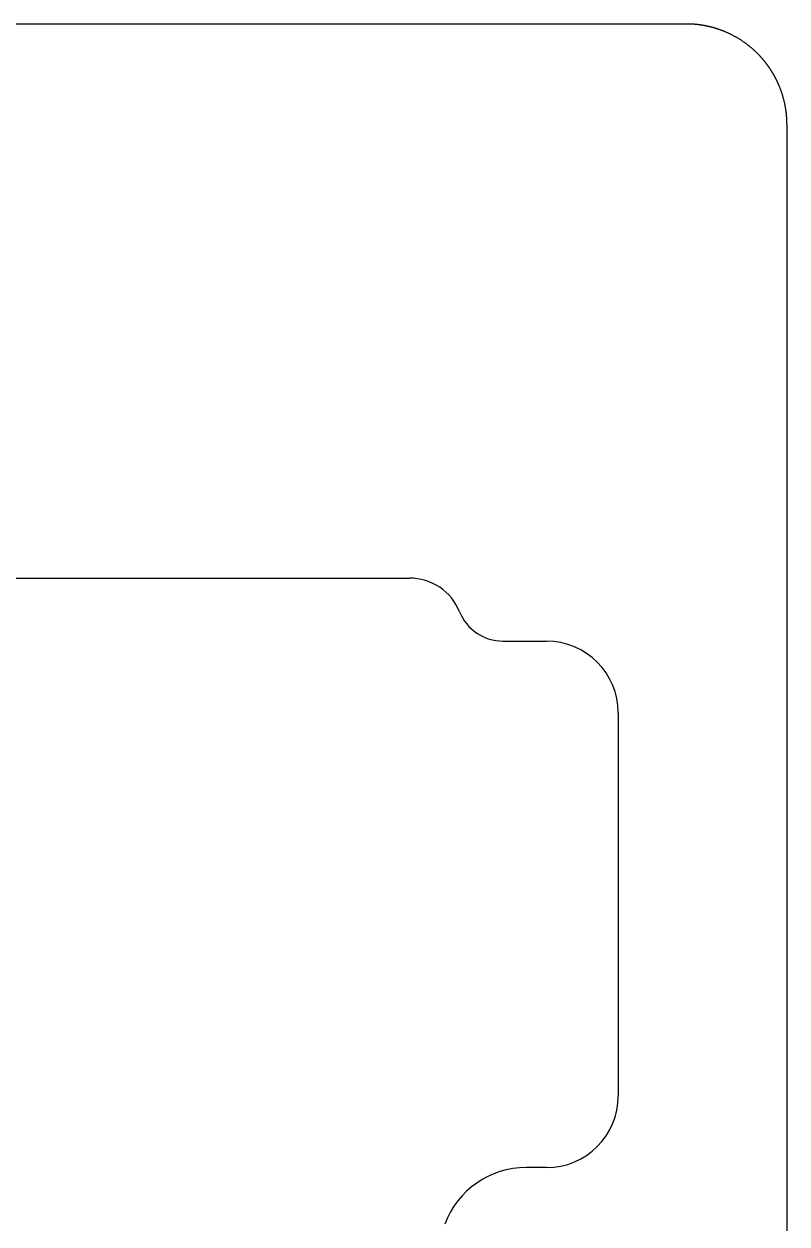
# Model space of a CAD drawing. Header units: millimetres. Extents: x -10 to 277, y -95 to 18.
# Drawn here: x 261.45 to 276.6, y -5.8 to 18.03 of the extents above; entities that cross this region are included whole.
import ezdxf

# ---------------------------------------------------------------- set-up
doc = ezdxf.new("R2010")
doc.units = ezdxf.units.MM
doc.header["$MEASUREMENT"] = 0
doc.layers.add('Edge.Cuts', color=53, linetype='CONTINUOUS')

msp = doc.modelspace()

# ---------------------------------------------------------------- linework, layer by layer
at = {"layer": 'Edge.Cuts', "linetype": 'Continuous'}
for p, q in [((274.6, 18.026), (254.5416, 18.026)), ((274.602308, 18.025999), (274.6, 18.026)), ((274.60864, 18.025981), (274.602308, 18.025999)), ((274.614969, 18.025944), (274.60864, 18.025981)), ((274.621299, 18.025887), (274.614969, 18.025944)), ((274.627627, 18.025809), (274.621299, 18.025887)), ((274.633957, 18.025712), (274.627627, 18.025809)), ((274.640284, 18.025595), (274.633957, 18.025712)), ((274.646612, 18.025457), (274.640284, 18.025595)), ((274.652937, 18.0253), (274.646612, 18.025457)), ((274.659264, 18.025123), (274.652937, 18.0253)), ((274.665588, 18.024925), (274.659264, 18.025123)), ((274.671912, 18.024708), (274.665588, 18.024925)), ((274.678235, 18.024471), (274.671912, 18.024708)), ((274.684557, 18.024213), (274.678235, 18.024471)), ((274.690877, 18.023936), (274.684557, 18.024213)), ((274.697198, 18.023639), (274.690877, 18.023936)), ((274.703516, 18.023322), (274.697198, 18.023639)), ((274.709834, 18.022984), (274.703516, 18.023322)), ((274.71615, 18.022627), (274.709834, 18.022984)), ((274.722465, 18.02225), (274.71615, 18.022627)), ((274.728778, 18.021853), (274.722465, 18.02225)), ((274.735091, 18.021436), (274.728778, 18.021853)), ((274.7414, 18.020999), (274.735091, 18.021436)), ((274.74771, 18.020542), (274.7414, 18.020999)), ((274.754017, 18.020065), (274.74771, 18.020542)), ((274.760323, 18.019568), (274.754017, 18.020065)), ((274.766627, 18.019051), (274.760323, 18.019568)), ((274.77293, 18.018515), (274.766627, 18.019051)), ((274.779229, 18.017958), (274.77293, 18.018515)), ((274.785528, 18.017381), (274.779229, 18.017958)), ((274.791824, 18.016785), (274.785528, 18.017381)), ((274.798119, 18.016169), (274.791824, 18.016785)), ((274.804411, 18.015532), (274.798119, 18.016169)), ((274.810702, 18.014876), (274.804411, 18.015532)), ((274.81699, 18.0142), (274.810702, 18.014876)), ((274.823276, 18.013504), (274.81699, 18.0142)), ((274.829559, 18.012788), (274.823276, 18.013504)), ((274.835841, 18.012053), (274.829559, 18.012788)), ((274.84212, 18.011297), (274.835841, 18.012053)), ((274.848397, 18.010522), (274.84212, 18.011297)), ((274.85467, 18.009726), (274.848397, 18.010522)), ((274.860942, 18.008911), (274.85467, 18.009726)), ((274.86721, 18.008076), (274.860942, 18.008911)), ((274.873477, 18.007221), (274.86721, 18.008076)), ((274.879739, 18.006347), (274.873477, 18.007221)), ((274.886, 18.005452), (274.879739, 18.006347)), ((274.892257, 18.004538), (274.886, 18.005452)), ((274.898512, 18.003604), (274.892257, 18.004538)), ((274.904764, 18.002651), (274.898512, 18.003604)), ((274.911013, 18.001677), (274.904764, 18.002651)), ((274.917258, 18.000684), (274.911013, 18.001677)), ((274.9235, 17.999671), (274.917258, 18.000684)), ((274.929739, 17.998638), (274.9235, 17.999671)), ((274.935975, 17.997585), (274.929739, 17.998638)), ((274.942207, 17.996513), (274.935975, 17.997585)), ((274.948436, 17.995421), (274.942207, 17.996513)), ((274.954661, 17.994309), (274.948436, 17.995421)), ((274.960884, 17.993178), (274.954661, 17.994309)), ((274.967102, 17.992027), (274.960884, 17.993178)), ((274.973317, 17.990856), (274.967102, 17.992027)), ((274.979528, 17.989666), (274.973317, 17.990856)), ((274.985735, 17.988456), (274.979528, 17.989666)), ((274.991938, 17.987226), (274.985735, 17.988456)), ((274.998138, 17.985977), (274.991938, 17.987226)), ((275.004333, 17.984708), (274.998138, 17.985977)), ((275.010525, 17.983419), (275.004333, 17.984708)), ((275.016712, 17.982111), (275.010525, 17.983419)), ((275.022896, 17.980784), (275.016712, 17.982111)), ((275.029075, 17.979436), (275.022896, 17.980784)), ((275.03525, 17.97807), (275.029075, 17.979436)), ((275.04142, 17.976683), (275.03525, 17.97807)), ((275.047587, 17.975277), (275.04142, 17.976683)), ((275.053748, 17.973852), (275.047587, 17.975277)), ((275.059906, 17.972407), (275.053748, 17.973852)), ((275.066058, 17.970943), (275.059906, 17.972407)), ((275.072207, 17.969459), (275.066058, 17.970943)), ((275.07835, 17.967956), (275.072207, 17.969459)), ((275.084489, 17.966433), (275.07835, 17.967956)), ((275.090622, 17.964891), (275.084489, 17.966433)), ((275.096751, 17.96333), (275.090622, 17.964891)), ((275.102875, 17.961749), (275.096751, 17.96333)), ((275.108995, 17.960149), (275.102875, 17.961749)), ((275.115108, 17.958529), (275.108995, 17.960149)), ((275.121217, 17.95689), (275.115108, 17.958529)), ((275.127321, 17.955232), (275.121217, 17.95689)), ((275.13342, 17.953554), (275.127321, 17.955232)), ((275.139512, 17.951858), (275.13342, 17.953554)), ((275.1456, 17.950141), (275.139512, 17.951858)), ((275.151683, 17.948406), (275.1456, 17.950141)), ((275.15776, 17.946651), (275.151683, 17.948406)), ((275.163831, 17.944878), (275.15776, 17.946651)), ((275.169897, 17.943085), (275.163831, 17.944878)), ((275.175957, 17.941272), (275.169897, 17.943085)), ((275.182011, 17.939441), (275.175957, 17.941272)), ((275.18806, 17.93759), (275.182011, 17.939441)), ((275.194103, 17.935721), (275.18806, 17.93759)), ((275.200139, 17.933832), (275.194103, 17.935721)), ((275.20617, 17.931924), (275.200139, 17.933832)), ((275.212195, 17.929997), (275.20617, 17.931924)), ((275.218214, 17.928051), (275.212195, 17.929997)), ((275.224226, 17.926086), (275.218214, 17.928051)), ((275.230232, 17.924102), (275.224226, 17.926086)), ((275.236232, 17.922099), (275.230232, 17.924102)), ((275.242226, 17.920077), (275.236232, 17.922099)), ((275.248213, 17.918036), (275.242226, 17.920077)), ((275.254194, 17.915976), (275.248213, 17.918036)), ((275.260168, 17.913898), (275.254194, 17.915976)), ((275.266136, 17.9118), (275.260168, 17.913898)), ((275.272097, 17.909684), (275.266136, 17.9118)), ((275.278052, 17.907548), (275.272097, 17.909684)), ((275.283999, 17.905394), (275.278052, 17.907548)), ((275.28994, 17.903221), (275.283999, 17.905394)), ((275.295874, 17.901029), (275.28994, 17.903221)), ((275.301801, 17.898819), (275.295874, 17.901029)), ((275.307721, 17.89659), (275.301801, 17.898819)), ((275.313633, 17.894342), (275.307721, 17.89659)), ((275.319539, 17.892075), (275.313633, 17.894342)), ((275.325438, 17.88979), (275.319539, 17.892075)), ((275.331329, 17.887486), (275.325438, 17.88979)), ((275.337213, 17.885163), (275.331329, 17.887486)), ((275.343089, 17.882822), (275.337213, 17.885163)), ((275.348958, 17.880462), (275.343089, 17.882822)), ((275.35482, 17.878084), (275.348958, 17.880462)), ((275.360674, 17.875687), (275.35482, 17.878084)), ((275.36652, 17.873272), (275.360674, 17.875687)), ((275.37819, 17.868386), (275.36652, 17.873272)), ((275.389829, 17.863427), (275.37819, 17.868386)), ((275.401436, 17.858394), (275.389829, 17.863427)), ((275.41301, 17.853287), (275.401436, 17.858394)), ((275.424552, 17.848108), (275.41301, 17.853287)), ((275.436061, 17.842856), (275.424552, 17.848108)), ((275.447537, 17.837531), (275.436061, 17.842856)), ((275.458978, 17.832134), (275.447537, 17.837531)), ((275.470385, 17.826665), (275.458978, 17.832134)), ((275.481757, 17.821124), (275.470385, 17.826665)), ((275.493093, 17.815511), (275.481757, 17.821124)), ((275.504394, 17.809826), (275.493093, 17.815511)), ((275.515658, 17.804071), (275.504394, 17.809826)), ((275.526885, 17.798244), (275.515658, 17.804071)), ((275.538075, 17.792347), (275.526885, 17.798244)), ((275.549228, 17.786379), (275.538075, 17.792347)), ((275.560342, 17.78034), (275.549228, 17.786379)), ((275.571417, 17.774232), (275.560342, 17.78034)), ((275.582454, 17.768054), (275.571417, 17.774232)), ((275.593451, 17.761806), (275.582454, 17.768054)), ((275.604408, 17.75549), (275.593451, 17.761806)), ((275.615324, 17.749104), (275.604408, 17.75549)), ((275.6262, 17.742649), (275.615324, 17.749104)), ((275.637034, 17.736126), (275.6262, 17.742649)), ((275.647827, 17.729534), (275.637034, 17.736126)), ((275.658578, 17.722875), (275.647827, 17.729534)), ((275.669286, 17.716148), (275.658578, 17.722875)), ((275.679951, 17.709353), (275.669286, 17.716148)), ((275.690572, 17.702491), (275.679951, 17.709353)), ((275.70115, 17.695563), (275.690572, 17.702491)), ((275.711684, 17.688567), (275.70115, 17.695563)), ((275.722173, 17.681506), (275.711684, 17.688567)), ((275.732617, 17.674378), (275.722173, 17.681506)), ((275.743016, 17.667184), (275.732617, 17.674378)), ((275.753368, 17.659925), (275.743016, 17.667184)), ((275.763675, 17.652601), (275.753368, 17.659925)), ((275.773935, 17.645211), (275.763675, 17.652601)), ((275.784148, 17.637757), (275.773935, 17.645211)), ((275.794313, 17.630239), (275.784148, 17.637757)), ((275.804431, 17.622656), (275.794313, 17.630239)), ((275.8145, 17.61501), (275.804431, 17.622656)), ((275.824521, 17.6073), (275.8145, 17.61501)), ((275.834493, 17.599526), (275.824521, 17.6073)), ((275.844416, 17.59169), (275.834493, 17.599526)), ((275.854289, 17.583791), (275.844416, 17.59169)), ((275.864113, 17.57583), (275.854289, 17.583791)), ((275.873885, 17.567806), (275.864113, 17.57583)), ((275.883607, 17.559721), (275.873885, 17.567806)), ((275.893278, 17.551574), (275.883607, 17.559721)), ((275.902898, 17.543366), (275.893278, 17.551574)), ((275.912466, 17.535097), (275.902898, 17.543366)), ((275.921982, 17.526768), (275.912466, 17.535097)), ((275.931445, 17.518378), (275.921982, 17.526768)), ((275.940855, 17.509928), (275.931445, 17.518378)), ((275.950213, 17.501418), (275.940855, 17.509928)), ((275.959517, 17.492849), (275.950213, 17.501418)), ((275.968767, 17.48422), (275.959517, 17.492849)), ((275.977963, 17.475533), (275.968767, 17.48422)), ((275.987104, 17.466787), (275.977963, 17.475533)), ((275.996191, 17.457982), (275.987104, 17.466787)), ((276.005223, 17.44912), (275.996191, 17.457982)), ((276.0142, 17.4402), (276.005223, 17.44912)), ((276.015831, 17.438567), (276.0142, 17.4402)), ((276.020296, 17.434077), (276.015831, 17.438567)), ((276.024746, 17.429575), (276.020296, 17.434077)), ((276.029182, 17.425058), (276.024746, 17.429575)), ((276.033602, 17.420528), (276.029182, 17.425058)), ((276.038009, 17.415984), (276.033602, 17.420528)), ((276.0424, 17.411426), (276.038009, 17.415984)), ((276.046778, 17.406854), (276.0424, 17.411426)), ((276.05114, 17.40227), (276.046778, 17.406854)), ((276.055489, 17.397671), (276.05114, 17.40227)), ((276.059821, 17.393059), (276.055489, 17.397671)), ((276.06414, 17.388433), (276.059821, 17.393059)), ((276.068443, 17.383794), (276.06414, 17.388433)), ((276.072733, 17.379141), (276.068443, 17.383794)), ((276.077006, 17.374475), (276.072733, 17.379141)), ((276.081265, 17.369796), (276.077006, 17.374475)), ((276.085509, 17.365104), (276.081265, 17.369796)), ((276.089738, 17.360397), (276.085509, 17.365104)), ((276.093952, 17.355678), (276.089738, 17.360397)), ((276.098151, 17.350946), (276.093952, 17.355678)), ((276.102335, 17.346201), (276.098151, 17.350946)), ((276.106504, 17.341442), (276.102335, 17.346201)), ((276.110657, 17.336671), (276.106504, 17.341442)), ((276.114796, 17.331886), (276.110657, 17.336671)), ((276.118918, 17.327089), (276.114796, 17.331886)), ((276.123027, 17.322278), (276.118918, 17.327089)), ((276.127119, 17.317455), (276.123027, 17.322278)), ((276.131196, 17.312618), (276.127119, 17.317455)), ((276.135258, 17.30777), (276.131196, 17.312618)), ((276.139304, 17.302907), (276.135258, 17.30777)), ((276.143335, 17.298034), (276.139304, 17.302907)), ((276.147351, 17.293146), (276.143335, 17.298034)), ((276.15135, 17.288247), (276.147351, 17.293146)), ((276.155335, 17.283334), (276.15135, 17.288247)), ((276.159303, 17.27841), (276.155335, 17.283334)), ((276.163256, 17.273472), (276.159303, 17.27841)), ((276.167193, 17.268523), (276.163256, 17.273472)), ((276.171115, 17.26356), (276.167193, 17.268523)), ((276.175021, 17.258586), (276.171115, 17.26356)), ((276.178911, 17.253599), (276.175021, 17.258586)), ((276.182785, 17.248601), (276.178911, 17.253599)), ((276.186644, 17.243589), (276.182785, 17.248601)), ((276.190486, 17.238566), (276.186644, 17.243589)), ((276.194313, 17.233531), (276.190486, 17.238566)), ((276.198123, 17.228484), (276.194313, 17.233531)), ((276.201918, 17.223424), (276.198123, 17.228484)), ((276.205696, 17.218353), (276.201918, 17.223424)), ((276.209459, 17.213269), (276.205696, 17.218353)), ((276.213205, 17.208174), (276.209459, 17.213269)), ((276.216936, 17.203067), (276.213205, 17.208174)), ((276.22065, 17.197948), (276.216936, 17.203067)), ((276.224348, 17.192817), (276.22065, 17.197948)), ((276.228029, 17.187676), (276.224348, 17.192817)), ((276.231695, 17.182521), (276.228029, 17.187676)), ((276.235343, 17.177356), (276.231695, 17.182521)), ((276.238976, 17.172179), (276.235343, 17.177356)), ((276.242592, 17.166991), (276.238976, 17.172179)), ((276.246192, 17.161791), (276.242592, 17.166991)), ((276.249775, 17.15658), (276.246192, 17.161791)), ((276.253343, 17.151357), (276.249775, 17.15658)), ((276.256893, 17.146124), (276.253343, 17.151357)), ((276.260427, 17.140879), (276.256893, 17.146124)), ((276.263944, 17.135623), (276.260427, 17.140879)), ((276.267444, 17.130355), (276.263944, 17.135623)), ((276.270928, 17.125077), (276.267444, 17.130355)), ((276.274396, 17.119787), (276.270928, 17.125077)), ((276.277846, 17.114487), (276.274396, 17.119787)), ((276.28128, 17.109176), (276.277846, 17.114487)), ((276.284696, 17.103854), (276.28128, 17.109176)), ((276.288097, 17.098521), (276.284696, 17.103854)), ((276.29148, 17.093178), (276.288097, 17.098521)), ((276.294846, 17.087823), (276.29148, 17.093178)), ((276.298195, 17.082458), (276.294846, 17.087823)), ((276.301528, 17.077082), (276.298195, 17.082458)), ((276.304843, 17.071696), (276.301528, 17.077082)), ((276.308142, 17.066299), (276.304843, 17.071696)), ((276.311423, 17.060893), (276.308142, 17.066299)), ((276.314687, 17.055475), (276.311423, 17.060893)), ((276.317934, 17.050047), (276.314687, 17.055475)), ((276.321164, 17.044609), (276.317934, 17.050047)), ((276.324376, 17.039161), (276.321164, 17.044609)), ((276.327572, 17.033702), (276.324376, 17.039161)), ((276.33075, 17.028234), (276.327572, 17.033702)), ((276.333911, 17.022755), (276.33075, 17.028234)), ((276.337055, 17.017267), (276.333911, 17.022755)), ((276.340181, 17.011768), (276.337055, 17.017267)), ((276.34329, 17.00626), (276.340181, 17.011768)), ((276.346381, 17.000741), (276.34329, 17.00626)), ((276.349455, 16.995213), (276.346381, 17.000741)), ((276.352512, 16.989675), (276.349455, 16.995213)), ((276.35555, 16.984128), (276.352512, 16.989675)), ((276.358572, 16.978571), (276.35555, 16.984128)), ((276.361576, 16.973004), (276.358572, 16.978571)), ((276.364562, 16.967428), (276.361576, 16.973004)), ((276.36753, 16.961843), (276.364562, 16.967428)), ((276.370482, 16.956247), (276.36753, 16.961843)), ((276.373415, 16.950643), (276.370482, 16.956247)), ((276.37633, 16.94503), (276.373415, 16.950643)), ((276.379228, 16.939407), (276.37633, 16.94503)), ((276.382108, 16.933775), (276.379228, 16.939407)), ((276.38497, 16.928134), (276.382108, 16.933775)), ((276.387815, 16.922484), (276.38497, 16.928134)), ((276.390641, 16.916825), (276.387815, 16.922484)), ((276.39345, 16.911157), (276.390641, 16.916825)), ((276.39624, 16.90548), (276.39345, 16.911157)), ((276.399013, 16.899794), (276.39624, 16.90548)), ((276.401767, 16.8941), (276.399013, 16.899794)), ((276.404504, 16.888397), (276.401767, 16.8941)), ((276.407223, 16.882685), (276.404504, 16.888397)), ((276.409923, 16.876965), (276.407223, 16.882685)), ((276.412606, 16.871236), (276.409923, 16.876965)), ((276.41527, 16.865499), (276.412606, 16.871236)), ((276.417916, 16.859753), (276.41527, 16.865499)), ((276.420544, 16.853999), (276.417916, 16.859753)), ((276.423154, 16.848237), (276.420544, 16.853999)), ((276.425746, 16.842466), (276.423154, 16.848237)), ((276.428319, 16.836688), (276.425746, 16.842466)), ((276.430874, 16.830901), (276.428319, 16.836688)), ((276.433411, 16.825106), (276.430874, 16.830901)), ((276.435929, 16.819303), (276.433411, 16.825106)), ((276.438429, 16.813492), (276.435929, 16.819303)), ((276.440911, 16.807674), (276.438429, 16.813492)), ((276.443374, 16.801847), (276.440911, 16.807674)), ((276.445819, 16.796013), (276.443374, 16.801847)), ((276.448245, 16.790171), (276.445819, 16.796013)), ((276.453042, 16.778465), (276.448245, 16.790171)), ((276.457765, 16.766728), (276.453042, 16.778465)), ((276.462414, 16.754962), (276.457765, 16.766728)), ((276.466988, 16.743167), (276.462414, 16.754962)), ((276.471487, 16.731344), (276.466988, 16.743167)), ((276.475912, 16.719492), (276.471487, 16.731344)), ((276.480261, 16.707613), (276.475912, 16.719492)), ((276.484535, 16.695706), (276.480261, 16.707613)), ((276.488734, 16.683773), (276.484535, 16.695706)), ((276.492857, 16.671814), (276.488734, 16.683773)), ((276.496904, 16.659829), (276.492857, 16.671814)), ((276.500875, 16.647819), (276.496904, 16.659829)), ((276.504771, 16.635785), (276.500875, 16.647819)), ((276.50859, 16.623726), (276.504771, 16.635785)), ((276.512332, 16.611644), (276.50859, 16.623726)), ((276.515998, 16.599538), (276.512332, 16.611644)), ((276.519587, 16.58741), (276.515998, 16.599538)), ((276.5231, 16.575259), (276.519587, 16.58741)), ((276.526535, 16.563087), (276.5231, 16.575259)), ((276.529894, 16.550894), (276.526535, 16.563087)), ((276.533175, 16.53868), (276.529894, 16.550894)), ((276.536379, 16.526446), (276.533175, 16.53868)), ((276.539505, 16.514191), (276.536379, 16.526446)), ((276.542553, 16.501918), (276.539505, 16.514191)), ((276.545524, 16.489626), (276.542553, 16.501918)), ((276.548417, 16.477316), (276.545524, 16.489626)), ((276.551232, 16.464988), (276.548417, 16.477316)), ((276.553969, 16.452642), (276.551232, 16.464988)), ((276.556628, 16.44028), (276.553969, 16.452642)), ((276.559208, 16.427902), (276.556628, 16.44028)), ((276.56171, 16.415507), (276.559208, 16.427902)), ((276.564134, 16.403098), (276.56171, 16.415507)), ((276.566479, 16.390673), (276.564134, 16.403098)), ((276.568745, 16.378234), (276.566479, 16.390673)), ((276.570933, 16.365781), (276.568745, 16.378234)), ((276.573041, 16.353315), (276.570933, 16.365781)), ((276.575071, 16.340836), (276.573041, 16.353315)), ((276.577022, 16.328344), (276.575071, 16.340836)), ((276.578894, 16.31584), (276.577022, 16.328344)), ((276.580686, 16.303325), (276.578894, 16.31584)), ((276.5824, 16.290798), (276.580686, 16.303325)), ((276.584034, 16.278261), (276.5824, 16.290798)), ((276.585589, 16.265714), (276.584034, 16.278261)), ((276.587064, 16.253157), (276.585589, 16.265714)), ((276.58846, 16.240592), (276.587064, 16.253157)), ((276.589777, 16.228017), (276.58846, 16.240592)), ((276.591014, 16.215434), (276.589777, 16.228017)), ((276.592171, 16.202843), (276.591014, 16.215434)), ((276.593249, 16.190245), (276.592171, 16.202843)), ((276.594247, 16.17764), (276.593249, 16.190245)), ((276.595166, 16.165028), (276.594247, 16.17764)), ((276.596004, 16.15241), (276.595166, 16.165028)), ((276.596763, 16.139787), (276.596004, 16.15241)), ((276.597442, 16.127159), (276.596763, 16.139787)), ((276.598042, 16.114526), (276.597442, 16.127159)), ((276.598561, 16.101889), (276.598042, 16.114526)), ((276.599001, 16.089248), (276.598561, 16.101889)), ((276.59936, 16.076603), (276.599001, 16.089248)), ((276.59964, 16.063956), (276.59936, 16.076603)), ((276.59984, 16.051306), (276.59964, 16.063956)), ((276.59996, 16.038654), (276.59984, 16.051306)), ((276.6, 16.026), (276.59996, 16.038654)), ((276.6, -93.226), (276.6, 16.026)), ((245.24718, 7.0276), (269.10242, 7.0276)), ((270.95963, 5.77544), (271.82524, 5.77544)), ((273.25024, 4.35044), (273.25024, -3.25044)), ((271.82524, -4.67544), (271.4212, -4.67544))]:
    msp.add_line(p, q, dxfattribs=at)
at = {"layer": 'Edge.Cuts'}
for centre, radius, start, end in [((269.1024, 5.9526), 1.075, 22.0238993, 89.998934), ((270.9596, 6.7039), 0.92846, 202.0262568, 270.0018513), ((271.82524, 4.35044), 1.425, 0, 90), ((271.8252, -3.2504), 1.42504, 270.0016083, 359.9983917), ((271.4212, -6.4004), 1.724938, 90, 159.4534018)]:
    msp.add_arc(centre, radius, start, end, dxfattribs=at)

doc.saveas('drawing.dxf')
